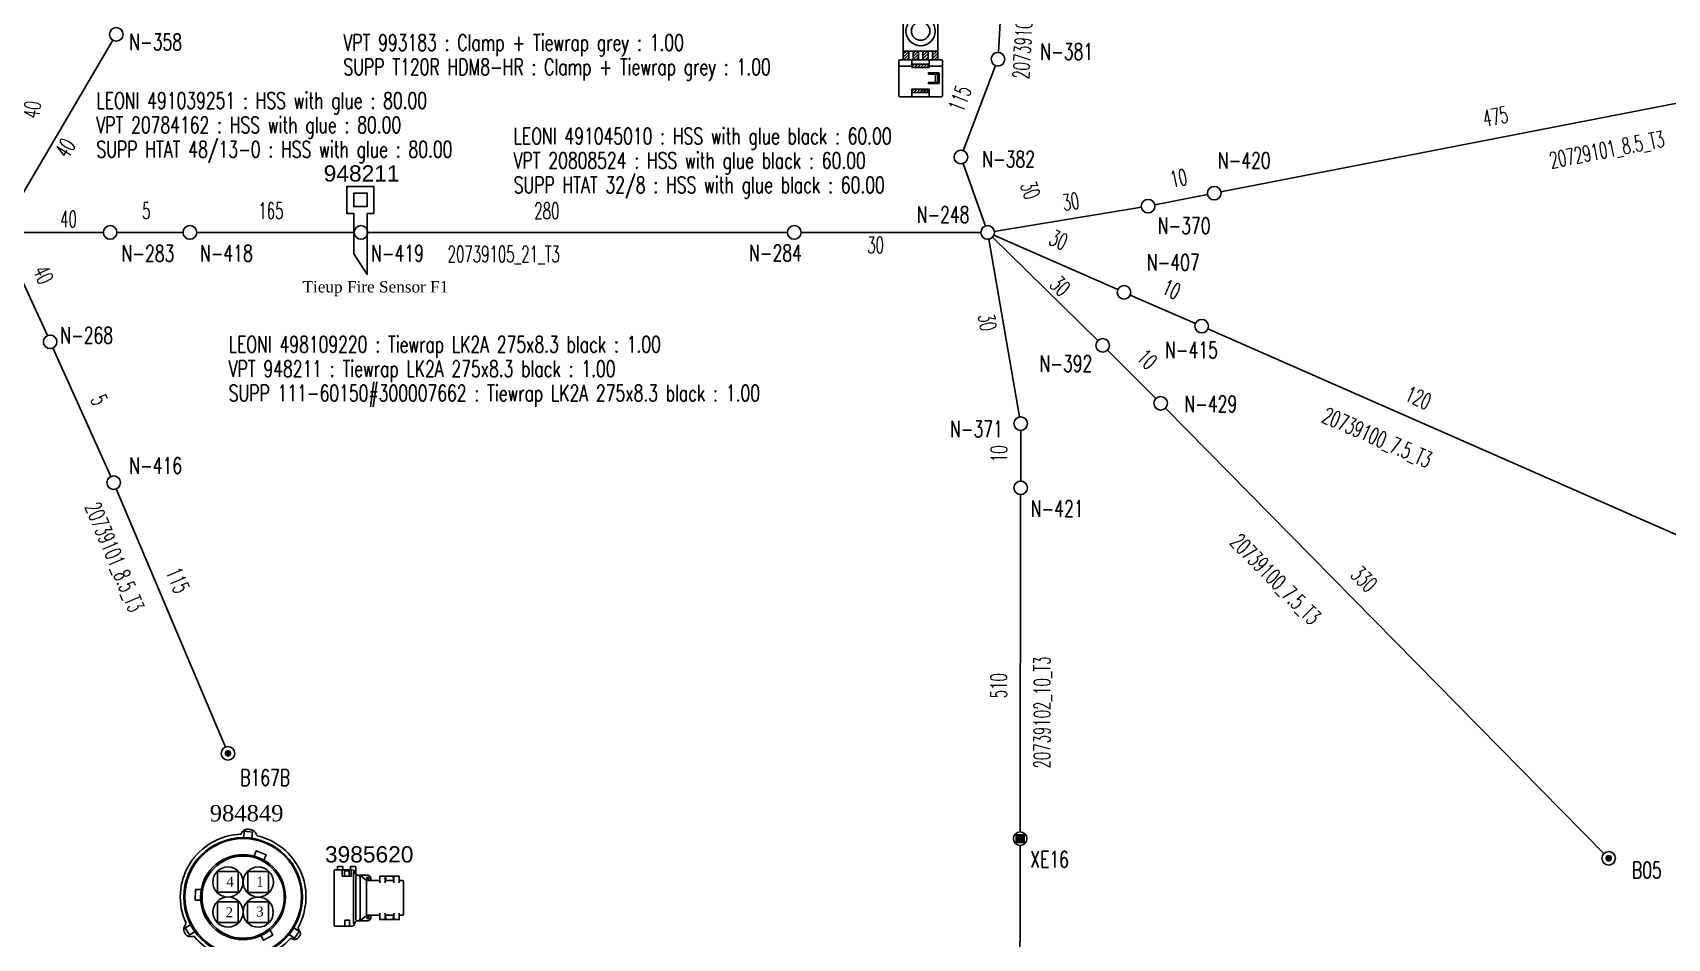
# Model space of a CAD drawing. Header units: millimetres. Extents: x -78 to 6757, y -2226 to 2184.
# Drawn here: x 2064 to 2667, y 779 to 1113 of the extents above; entities that cross this region are included whole.
import ezdxf

# ---------------------------------------------------------------- set-up
doc = ezdxf.new("R2010")
doc.units = ezdxf.units.MM
doc.layers.add('LAYER_0', color=7, linetype='Continuous')
doc.styles.add('HS-BUNDLE-DIMENSION', font='ROMANS.SHX', dxfattribs={"width": 0.6, "height": 6})
doc.styles.add('HS-NODE', font='ROMANS.SHX', dxfattribs={"width": 0.7, "height": 6})
doc.styles.add('HS-PART-NO', font='ROMANS.SHX', dxfattribs={"width": 0.7, "height": 6})
doc.styles.get("Standard").update_dxf_attribs({"font": 'TIMES.TTF'})
doc.linetypes.add('20739100', pattern='A,0.0001,-0.2,[132,ltypeshp.shx,S=0.2,R=0,X=-0.2,Y=0],-0.2', length=0.4001)
doc.linetypes.add('20739101', pattern='A,0.0001,-0.2,[132,ltypeshp.shx,S=0.2,R=0,X=-0.2,Y=0],-0.2', length=0.4001)
doc.linetypes.add('20739102', pattern='A,0.0001,-0.2,[132,ltypeshp.shx,S=0.2,R=0,X=-0.2,Y=0],-0.2', length=0.4001)
doc.linetypes.add('20739105', pattern='A,0.0001,-0.2,[132,ltypeshp.shx,S=0.2,R=0,X=-0.2,Y=0],-0.2', length=0.4001)
doc.linetypes.add('ZIPPED_TUBE', pattern='A,0.0001,-0.25,["~",Standard,S=1,R=0,X=-0.3,Y=-0.6],-0.25', length=0.5001)

# ---------------------------------------------------------------- blocks, each defined once
blk = doc.blocks.new('A$C07237456')
at = {"layer": 'LAYER_0', "color": 7}
for points in [[(26.68342912519255, 58.0819884350698), (26.95784872519253, 58.35564363506982), (27.18487552519257, 58.70497443506979), (27.43483432519257, 59.01684963506981), (27.56019592519253, 59.17278723506983), (27.69090832519255, 59.31955203506981), (27.83690872519257, 59.44262043506982), (27.98290912519256, 59.56492443506981), (28.14343312519254, 59.66429643506981), (28.32765352519259, 59.72544843506983), (28.59672232519254, 59.81488323506981), (28.88031472519255, 59.86456923506983), (29.17078672519257, 59.88062163506981), (29.46125872519254, 59.8966740350698), (29.75708152519253, 59.87909283506983), (30.05061112519256, 59.83093563506981), (30.34337632519258, 59.78354283506983), (30.63308392519257, 59.70710283506981), (30.91056112519259, 59.60543763506983), (31.18803832519249, 59.50453683506982), (31.45328512519255, 59.37841083506982), (31.69712872519257, 59.23241043506982), (31.86453232519254, 59.13150963506981), (31.99218712519256, 58.98474483506983), (32.09996752519258, 58.81581243506982), (32.20774792519255, 58.64764443506981), (32.29565392519255, 58.45730883506982), (32.38508872519255, 58.26773763506983), (32.47375912519253, 58.07893083506981), (32.56472272519254, 57.8916528350698), (32.67173872519253, 57.72883563506981), (32.78639872519257, 57.56678283506981), (32.91634672519255, 57.42995523506982), (33.09215872519256, 57.34204923506983)], [(28.08228112519258, 59.1521484350698), (27.88124392519255, 56.86047723506983), (30.91132552519257, 56.5952304350698), (31.11159832519256, 58.88766603506981), (28.08228112519258, 59.1521484350698)], [(35.32420672519252, 48.54609843506982), (36.11918272519254, 50.42652243506981), (32.49592672519255, 51.9644952350698), (31.69865752519256, 50.08407123506982)], [(18.21693472519256, 36.64133283506983), (25.86093472519256, 36.64133283506983), (25.86093472519256, 44.28533283506983), (18.21693472519256, 44.28533283506983), (18.21693472519256, 36.64133283506983)], [(29.37488152519261, 36.60922803506981), (37.02117472519255, 36.60922803506981), (37.02117472519255, 44.2532280350698), (29.37488152519261, 44.2532280350698), (29.37488152519261, 36.60922803506981)], [(12.17817472519253, 37.61517843506983), (10.14792832519252, 37.72143003506979), (9.942304725192557, 33.79470723506981), (11.98095952519257, 33.68769123506981)], [(18.23069392519254, 25.53077883506983), (25.87469392519255, 25.53077883506983), (25.87469392519255, 33.17477883506982), (18.23069392519254, 33.17477883506982), (18.23069392519254, 25.53077883506983)], [(29.32060912519258, 25.50631803506982), (36.96766672519253, 25.50631803506982), (36.96766672519253, 33.15031803506984), (29.32060912519258, 33.15031803506984), (29.32060912519258, 25.50631803506982)], [(6.616400325192544, 25.19291403506983), (6.478043925192551, 24.82294443506981), (6.256367925192549, 24.46520523506982), (6.075969525192548, 24.10135083506982), (5.985770325192547, 23.91942363506983), (5.905508325192542, 23.73596763506983), (5.852000325192549, 23.54868963506983), (5.798492325192555, 23.36141163506982), (5.770209525192556, 23.17107603506982), (5.783968725192537, 22.97386083506981), (5.81530912519257, 22.52821563506983), (5.94907912519254, 22.06346043506982), (6.168461925192545, 21.64762683506982), (6.27777112519253, 21.43894563506984), (6.40848352519258, 21.24325923506981), (6.558305925192528, 21.06897603506982), (6.708128325192561, 20.89469283506983), (6.87706072519255, 20.74028403506983), (7.062809925192582, 20.61645123506982), (7.24550152519258, 20.49414723506982), (7.445774325192517, 20.41847163506983), (7.656748725192571, 20.37337203506981), (7.867723125192541, 20.32827243506983), (8.090163525192551, 20.31298443506981), (8.317190325192527, 20.31145563506983), (8.772008325192516, 20.30916243506982), (9.243643125192577, 20.36190603506983), (9.682408725192559, 20.33897403506982)], [(8.330949525192537, 24.68917443506981), (6.338158725192542, 23.53875243506983), (7.858550325192553, 20.90539443506983), (9.851341125192576, 22.05581643506982), (8.330949525192537, 24.68917443506981)], [(34.16996272519258, 20.72346723506981), (35.15603872519254, 18.93630003506983), (38.60348272519256, 20.84577123506983), (37.60976272519257, 22.63217403506982)], [(44.69575072519255, 21.04298643506981), (46.57617472519256, 19.72286763506981), (48.31900672519252, 22.21404723506983), (46.43858272519257, 23.53416603506982), (44.69575072519255, 21.04298643506981)], [(45.07030672519254, 19.63037523506983), (45.40664272519261, 19.57763163506983), (45.75062272519249, 19.43927523506982), (46.08695872519256, 19.34448963506982), (46.26277072519257, 19.29633243506982), (46.43093872519255, 19.25964123506982), (46.59146272519256, 19.24893963506983), (46.75963072519254, 19.23823803506982), (46.92779872519252, 19.25505483506983), (47.08832272519253, 19.31391363506981), (47.29471072519253, 19.39035363506981), (47.49345472519251, 19.50042723506981), (47.67691072519254, 19.63572603506983), (47.86036672519258, 19.77178923506982), (48.03617872519253, 19.93307763506981), (48.18905872519257, 20.11118283506982), (48.34193872519255, 20.2900524350698), (48.47188672519256, 20.48573883506982), (48.57890272519249, 20.69136243506981), (48.68591872519259, 20.89698603506982), (48.76235872519253, 21.11178243506983), (48.80822272519252, 21.32734323506983), (48.86173072519254, 21.54672603506983), (48.80057872519255, 21.77298843506983), (48.70120672519253, 22.00077963506983), (48.59419072519255, 22.22857083506982), (48.44131072519257, 22.45789083506983), (48.30371872519252, 22.68109563506982), (48.16612672519254, 22.90506483506982), (48.03617872519253, 23.12444763506981), (47.97502672519254, 23.33160003506982), (47.92151872519251, 23.54028123506982), (47.92916272519254, 23.73673203506981), (48.05911072519255, 23.91636603506982)]]:
    blk.add_lwpolyline(points, dxfattribs=at)
for centre, radius in [((27.67026952519255, 34.90614483506982), 21.8832432), ((27.71154712519255, 34.94665803506982), 21.4903416), ((27.61599712519258, 34.85110803506981), 15.662556), ((27.68173552519259, 34.85798763506981), 15.1496436), ((22.05192952519256, 40.41135363506981), 5.5698006), ((33.23739472519254, 40.41364683506982), 5.5698006), ((22.11613912519253, 29.3520144350698), 5.5698006), ((33.21446272519255, 29.32526043506981), 5.5698006)]:
    blk.add_circle(centre, radius, dxfattribs=at)
for centre, radius, start, end in [((27.64810192519256, 34.9328988350698), 23.157498, 91.57099999999987, 204.8299999999998), ((27.71154712519255, 34.92601923506981), 23.13915239999999, 331.5200000000001, 77.38400000000108), ((27.69396592519256, 34.86180963506981), 23.13150839999999, 218.8200000000004, 318.7799999999992)]:
    blk.add_arc(centre, radius, start, end, dxfattribs=at)
at = {"layer": 'LAYER_0', "color": 7, "linetype": 'Continuous', "width": 590.6579668816714, "attachment_point": 1}
for s, insert, char_height in [('{\\fTimes New Roman|b0|i0|c0|p18;984849}', (15.36357466438436, 68.82063232428823), 6), ('{\\fTimes New Roman|b0|i0|c0|p18;4}', (21.4658489882389, 42.38419690808859), 3.64), ('{\\fTimes New Roman|b0|i0|c0|p18;1}', (32.48928523277014, 42.38419690808859), 3.64), ('{\\fTimes New Roman|b0|i0|c0|p18;2}', (21.20338588322711, 31.10478829475105), 3.64), ('{\\fTimes New Roman|b0|i0|c0|p18;3}', (32.48928523277014, 31.36710001696752), 3.64), ('{\\fTimes New Roman|b0|i0|c0|p18;SOC.DIN.4x2.5}', (1.700591286759206, 8.669866157787439), 6)]:
    blk.add_mtext(s, dxfattribs=dict(at, insert=insert, char_height=char_height))
blk = doc.blocks.new('418615200')
at = {"layer": 'LAYER_0', "color": 7, "linetype": 'Continuous'}
blk.add_blockref('A$C07237456', (226.5889459355678, 59.80918286653655), dxfattribs=at)
blk = doc.blocks.new('498128490')
at = {"layer": 'LAYER_0', "color": 7}
for points in [[(14.28297583449796, 16.68025292973944), (14.28297583449796, 30.28025292973951), (1.482975834497894, 30.28025292973951), (1.482975834497894, 16.68025292973944)], [(-0.1170241655021144, 13.08025292973943), (-0.1170241655021144, 12.68025292973942)], [(-0.1170241655021144, 12.68025292973942), (-0.1170241655021144, 11.88025292973941)], [(0.6829758344978827, 13.48025292973942), (0.2829758344978771, 13.48025292973942)], [(1.482975834497894, 13.48025292973942), (0.6829758344978827, 13.48025292973942)], [(14.28297583449796, 16.68025292973944), (1.482975834497894, 16.68025292973944)], [(1.482975834497894, 16.68025292973944), (1.482975834497894, 13.48025292973942)], [(1.482975834497894, 16.68025292973944), (3.482975834497894, 16.68025292973944)], [(1.482975834497894, 13.48025292973942), (5.082975834497903, 13.48025292973942)], [(3.482975834497894, 13.48025292973942), (1.482975834497894, 13.48025292973942)], [(1.618975834497876, 15.76825292973943), (2.394975834497886, 16.54425292973944)], [(3.338975834497889, 16.35225292973945), (1.618975834497876, 14.63225292973943)], [(1.73897583449788, 13.62425292973942), (3.338975834497889, 15.21625292973944)], [(3.338975834497889, 14.08825292973944), (2.87497583449789, 13.62425292973942)], [(3.482975834497894, 16.68025292973944), (3.482975834497894, 13.48025292973942)], [(3.482975834497894, 16.68025292973944), (5.082975834497903, 16.68025292973944)], [(5.082975834497903, 16.68025292973944), (3.482975834497894, 16.68025292973944)], [(8.682975834497926, 13.48025292973942), (3.482975834497894, 13.48025292973942)], [(3.482975834497894, 13.48025292973942), (5.082975834497903, 13.48025292973942)], [(4.682975834497912, 13.48025292973942), (4.682975834497912, 11.88025292973941)], [(5.082975834497903, 16.68025292973944), (7.082975834497917, 16.68025292973944)], [(5.082975834497903, 13.48025292973942), (5.082975834497903, 16.68025292973944)], [(5.082975834497903, 13.48025292973942), (7.082975834497917, 13.48025292973942)], [(6.922975834497906, 16.54425292973944), (5.218975834497899, 14.84025292973943)], [(5.218975834497899, 15.96825292973943), (5.786975834497911, 16.54425292973944)], [(5.218975834497899, 13.71225292973942), (6.938975834497912, 15.42425292973943)], [(6.938975834497912, 14.29625292973942), (6.266975834497901, 13.62425292973942)], [(7.082975834497917, 16.68025292973944), (7.082975834497917, 13.48025292973942)], [(8.682975834497926, 16.68025292973944), (7.082975834497917, 16.68025292973944)], [(7.082975834497917, 16.68025292973944), (8.682975834497926, 16.68025292973944)], [(7.082975834497917, 13.48025292973942), (14.28297583449796, 13.48025292973942)], [(7.082975834497917, 13.48025292973942), (8.682975834497926, 13.48025292973942)], [(8.682975834497926, 13.48025292973942), (8.682975834497926, 16.68025292973944)], [(8.682975834497926, 16.68025292973944), (10.68297583449794, 16.68025292973944)], [(10.68297583449794, 13.48025292973942), (8.682975834497926, 13.48025292973942)], [(9.18697583449793, 16.54425292973944), (8.818975834497921, 16.17625292973944)], [(8.818975834497921, 15.04825292973943), (10.31497583449793, 16.54425292973944)], [(10.53897583449793, 15.63225292973943), (8.818975834497921, 13.92025292973943)], [(9.658975834497939, 13.62425292973942), (10.53897583449793, 14.50425292973943)], [(10.68297583449794, 16.68025292973944), (10.68297583449794, 13.48025292973942)], [(10.68297583449794, 16.68025292973944), (12.28297583449795, 16.68025292973944)], [(12.28297583449795, 16.68025292973944), (10.68297583449794, 16.68025292973944)], [(10.68297583449794, 13.48025292973942), (12.28297583449795, 13.48025292973942)], [(12.28297583449795, 13.48025292973942), (10.68297583449794, 13.48025292973942)], [(11.08297583449795, 11.88025292973941), (11.08297583449795, 13.48025292973942)], [(12.28297583449795, 13.48025292973942), (12.28297583449795, 16.68025292973944)], [(12.28297583449795, 16.68025292973944), (14.28297583449796, 16.68025292973944)], [(14.28297583449796, 13.48025292973942), (12.28297583449795, 13.48025292973942)], [(12.57897583449795, 16.54425292973944), (12.41897583449794, 16.38425292973943)], [(12.41897583449794, 15.25625292973943), (13.70697583449796, 16.54425292973944)], [(14.13897583449796, 15.84025292973943), (12.41897583449794, 14.12025292973942)], [(13.05097583449793, 13.62425292973942), (14.13897583449796, 14.71225292973942)], [(14.13897583449796, 13.57625292973942), (14.18697583449796, 13.62425292973942)], [(14.28297583449796, 13.48025292973942), (14.28297583449796, 16.68025292973944)], [(15.08297583449796, 13.48025292973942), (14.28297583449796, 13.48025292973942)], [(15.48297583449797, 13.48025292973942), (15.08297583449796, 13.48025292973942)], [(15.88297583449797, 12.68025292973942), (15.88297583449797, 13.08025292973943)], [(15.88297583449797, 11.88025292973941), (15.88297583449797, 12.68025292973942)], [(-0.1170241655021144, 11.88025292973941), (-0.1170241655021144, 11.48025292973942)], [(-0.1170241655021144, 11.48025292973942), (-0.1170241655021144, 0.6826529297393449)], [(0.2829758344978771, 11.08025292973941), (0.6829758344978827, 11.08025292973941)], [(0.6829758344978827, 11.08025292973941), (4.682975834497912, 11.08025292973941)], [(7.082975834497917, 11.88025292973941), (4.682975834497912, 11.88025292973941)], [(4.682975834497912, 11.88025292973941), (4.682975834497912, 10.68025292973941)], [(4.682975834497912, 10.68025292973941), (11.08297583449795, 10.68025292973941)], [(4.818975834497893, 11.0482529297394), (5.514975834497905, 11.74425292973941)], [(6.642975834497905, 11.74425292973941), (5.730975834497913, 10.8242529297394)], [(6.858975834497913, 10.8242529297394), (7.778975834497929, 11.74425292973941)], [(7.082975834497917, 11.88025292973941), (11.08297583449795, 11.88025292973941)], [(8.90697583449793, 11.74425292973941), (7.994975834497909, 10.8242529297394)], [(9.122975834497923, 10.8242529297394), (10.03497583449793, 11.74425292973941)], [(10.93897583449794, 11.5122529297394), (10.25097583449792, 10.8242529297394)], [(14.44297583449795, 8.693052929739405), (10.92297583449792, 8.693052929739405)], [(13.64297583449795, 8.213052929739387), (10.92297583449792, 8.213052929739387)], [(11.08297583449795, 10.68025292973941), (11.08297583449795, 11.88025292973941)], [(15.08297583449796, 11.08025292973941), (11.08297583449795, 11.08025292973941)], [(11.37097583449793, 8.550652929739396), (11.17897583449795, 8.354652929739384)], [(12.30697583449795, 8.3538529297394), (12.50697583449795, 8.551452929739394)], [(13.96297583449796, 8.213052929739387), (13.40297583449795, 8.213052929739387)], [(13.40297583449795, 7.973052929739393), (13.40297583449795, 5.413052929739377)], [(13.63497583449795, 8.550652929739396), (13.43497583449795, 8.354652929739384)], [(14.20297583449796, 5.413052929739377), (14.20297583449796, 7.973052929739393)], [(14.33897583449796, 8.122652929739399), (14.53897583449795, 8.320252929739393)], [(14.53897583449795, 7.190652929739383), (14.33897583449796, 6.994652929739385)], [(14.33897583449796, 5.863452929739378), (14.53897583449795, 6.060252929739375)], [(14.68297583449795, 4.933052929739387), (14.68297583449795, 8.453052929739396)], [(15.08297583449796, 11.08025292973941), (15.48297583449797, 11.08025292973941)], [(15.88297583449797, 11.48025292973942), (15.88297583449797, 11.88025292973941)], [(15.88297583449797, 0.6826529297393449), (15.88297583449797, 11.48025292973942)], [(-0.1170241655021144, 0.6826529297393449), (-0.1170241655021144, 0.2826529297393392)], [(4.682975834497912, 2.682652929739359), (11.08297583449795, 2.682652929739359)], [(4.682975834497912, 1.482652929739342), (4.682975834497912, 2.682652929739359)], [(4.682975834497912, 1.482652929739342), (11.08297583449795, 1.482652929739342)], [(4.682975834497912, -0.1173470702606665), (4.682975834497912, 1.482652929739342)], [(4.682975834497912, -0.1173470702606665), (4.682975834497912, 1.482652929739342)], [(4.818975834497893, 1.998652929739362), (5.362975834497904, 2.541052929739377)], [(6.490975834497904, 2.541052929739377), (5.578975834497912, 1.623452929739369)], [(6.706975834497912, 1.624252929739353), (7.626975834497928, 2.541052929739377)], [(8.754975834497928, 2.541052929739377), (7.842975834497908, 1.623452929739369)], [(8.970975834497922, 1.624252929739353), (9.890975834497924, 2.541052929739377)], [(10.93897583449794, 2.459452929739354), (10.09897583449792, 1.623452929739369)], [(10.92297583449792, 5.173052929739382), (13.96297583449796, 5.173052929739382)], [(14.44297583449795, 4.693052929739378), (10.92297583449792, 4.693052929739378)], [(11.05097583449792, 4.837052929739383), (11.25097583449792, 5.031452929739371)], [(11.08297583449795, 1.482652929739342), (11.08297583449795, 2.682652929739359)], [(11.08297583449795, -0.1173470702606665), (11.08297583449795, 1.482652929739342)], [(12.37897583449795, 5.031452929739371), (12.17897583449795, 4.834652929739375)], [(13.31497583449794, 4.833852929739391), (13.50697583449795, 5.031452929739371)], [(13.64297583449795, 5.173052929739382), (13.40297583449795, 5.173052929739382)], [(14.53897583449795, 4.929052929739382), (14.44297583449795, 4.834652929739375)], [(15.88297583449797, 0.2826529297393392), (15.88297583449797, 0.6826529297393449)], [(0.2829758344978771, -0.1173470702606665), (0.6829758344978827, -0.1173470702606665)], [(0.6829758344978827, -0.1173470702606665), (4.682975834497912, -0.1173470702606665)], [(4.682975834497912, -0.1173470702606665), (11.08297583449795, -0.1173470702606665)], [(15.08297583449796, -0.1173470702606665), (11.08297583449795, -0.1173470702606665)], [(15.48297583449797, -0.1173470702606665), (15.08297583449796, -0.1173470702606665)]]:
    blk.add_lwpolyline(points, dxfattribs=at)
for radius in [5.400160000000029, 3.399920000000018]:
    blk.add_circle((7.882975834497929, 24.08025292973948), radius, dxfattribs=at)
for centre, radius, start, end in [((0.2829758344978771, 13.08025292973943), 0.3999600000000021, 90, 180), ((15.48297583449797, 13.08025292973943), 0.3999600000000021, 0, 90), ((0.2829758344978771, 11.48025292973942), 0.3999600000000021, 180, 270), ((10.92297583449792, 8.453052929739396), 0.2398880000000013, 90, 180), ((10.92297583449792, 8.453052929739396), 0.2398880000000013, 180, 270), ((13.64297583449795, 7.973052929739393), 0.2398880000000013, 90, 180), ((13.96297583449796, 7.973052929739393), 0.2398880000000013, 0, 90), ((14.44297583449795, 8.453052929739396), 0.2398880000000013, 0, 90), ((15.48297583449797, 11.48025292973942), 0.3999600000000021, 270, 0), ((0.2829758344978771, 0.2826529297393392), 0.3999600000000021, 180, 270), ((10.92297583449792, 4.933052929739387), 0.2398880000000013, 90, 180), ((10.92297583449792, 4.933052929739387), 0.2398880000000013, 180, 270), ((13.64297583449795, 5.413052929739377), 0.2398880000000013, 180, 270), ((13.96297583449796, 5.413052929739377), 0.2398880000000013, 270, 0), ((14.44297583449795, 4.933052929739387), 0.2398880000000013, 270, 0), ((15.48297583449797, 0.2826529297393392), 0.3999600000000021, 270, 0)]:
    blk.add_arc(centre, radius, start, end, dxfattribs=at)
at = {"layer": 'LAYER_0', "color": 7, "linetype": 'Continuous', "insert": (-5.875444388356973, 38.73537377471465), "char_height": 6, "width": 590.6579668816714, "attachment_point": 1}
blk.add_mtext('{\\fArial|b0|i0|c0|p32;993183}', dxfattribs=at)
blk = doc.blocks.new('498109220')
at = {"layer": 'LAYER_0', "color": 7}
for points in [[(-7.5, 32.5), (-7.5, 22.53800000000001), (-4.987999999999985, 22.53800000000001), (-4.987999999999985, 7.637), (0, 0), (0, 22.53800000000001), (2.385000000000005, 22.53800000000001), (2.385000000000005, 32.47200000000001), (-7.546000000000006, 32.47200000000001)], [(-4.998999999999995, 30), (-4.998999999999995, 25.02100000000002), (-0.0210000000000008, 25.02100000000002), (-0.0210000000000008, 30), (-4.998999999999995, 30)]]:
    blk.add_lwpolyline(points, dxfattribs=at)
at = {"layer": 'LAYER_0', "color": 7, "linetype": 'Continuous', "insert": (-16.08493258360572, 40.2713361683962), "char_height": 6, "width": 590.6579668816714, "attachment_point": 1}
blk.add_mtext('{\\fArial|b0|i0|c0|p32;948211}', dxfattribs=at)
blk = doc.blocks.new('A$C0C836326')
at = {"layer": 'LAYER_0', "color": 7}
for points in [[(-8.643851856504625e-09, 25.49999996802363), (-8.643851856504625e-09, 0.49999996802363)], [(8.000999991356153, 25.99999996802363), (0.4999999913561481, 25.99999996802363)], [(1.513999991356144, 25.99999996802363), (4.012999991356168, 25.99999996802363), (4.012999991356168, 27.49999996802363), (1.513999991356144, 27.49999996802363), (1.513999991356144, 25.99999996802363)], [(3.732999991356166, 25.99999996802363), (3.732999991356166, 23.03999996802362), (7.80599999135616, 23.03999996802362), (7.80599999135616, 25.99999996802363)], [(4.812999991356165, 23.03999996802362), (4.812999991356165, 25.43999996802363), (6.971999991356157, 25.43999996802363), (6.971999991356157, 23.03999996802362), (4.812999991356165, 23.03999996802362)], [(10.00099999135615, 25.97999996802362), (10.00099999135615, 27.47999996802362), (7.500999991356153, 27.47999996802362), (7.500999991356153, 25.97999996802362)], [(8.325999991356156, 25.99999996802363), (8.000999991356153, 25.99999996802363)], [(9.000999991356153, 24.99999996802363), (9.000999991356153, 0.99999996802363)], [(9.748999991356143, 24.12999996802363), (9.250999991356153, 25.36999996802363)], [(10.00099999135615, 23.75999996802362), (10.00099999135615, 25.97999996802362)], [(10.00099999135615, 2.689999968023628), (10.00099999135615, 23.30999996802363)], [(11.00099999135615, 23.49999996802363), (10.67799999135616, 23.49999996802363)], [(11.63699999135616, 23.49999996802363), (11.00099999135615, 23.49999996802363)], [(11.63699999135616, 23.49999996802363), (15.47599999135616, 23.49999996802363)], [(14.72599999135616, 21.22999996802362), (12.27999999135615, 23.26999996802364)], [(29.99599999135616, 20.99999996802363), (29.99599999135616, 22.99999996802363), (20.99599999135616, 22.99999996802363), (20.99599999135616, 20.99999996802363)], [(23.49599999135616, 20.99999996802363), (27.50599999135616, 20.99999996802363), (27.50599999135616, 22.99999996802363), (23.49599999135616, 22.99999996802363), (23.49599999135616, 20.99999996802363)], [(23.49599999135616, 20.99999996802363), (23.94599999135616, 22.99999996802363)], [(27.49599999135616, 20.99999996802363), (27.05599999135616, 22.99999996802363)], [(11.99999999135615, 22.49999996802363), (11.99999999135615, 3.49999996802363)], [(14.99599999135616, 5.469999968023629), (14.99599999135616, 20.52999996802363)], [(20.99599999135616, 20.99999996802363), (15.36599999135616, 20.99999996802363)], [(16.97599999135616, 21.99999996802363), (16.97599999135616, 20.99999996802363)], [(20.99599999135616, 20.99999996802363), (20.99599999135616, 19.99999996802363)], [(23.49599999135616, 20.99999996802363), (27.50599999135616, 20.99999996802363)], [(23.49599999135616, 19.99999996802363), (23.49599999135616, 20.99999996802363)], [(27.50599999135616, 20.99999996802363), (23.49599999135616, 20.99999996802363)], [(27.50599999135616, 20.99999996802363), (27.50599999135616, 19.99999996802363)], [(31.49599999135616, 20.99999996802363), (29.99599999135616, 20.99999996802363)], [(29.99599999135616, 19.99999996802363), (29.99599999135616, 20.99999996802363)], [(31.99599999135616, 5.49999996802363), (31.99599999135616, 20.49999996802363)], [(7.118999991356148, -3.197636999630049e-08), (7.118999991356148, 2.719999968023629), (4.959999991356156, 2.719999968023629), (4.959999991356156, -3.197636999630049e-08), (7.118999991356148, -3.197636999630049e-08)], [(9.748999991356143, 1.869999968023635), (9.251999991356158, 0.6299999680236255)], [(10.67799999135616, 2.49999996802363), (11.00099999135615, 2.49999996802363)], [(11.00099999135615, 2.49999996802363), (11.63699999135616, 2.49999996802363)], [(11.63699999135616, 2.49999996802363), (15.47599999135616, 2.49999996802363)], [(14.72599999135616, 4.769999968023626), (12.27899999135614, 2.729999968023634)], [(15.36599999135616, 4.99999996802363), (20.99599999135616, 4.99999996802363)], [(16.97599999135616, 3.99999996802363), (16.97599999135616, 4.99999996802363)], [(20.99599999135616, 4.99999996802363), (20.99599999135616, 5.99999996802363)], [(29.99599999135616, 4.99999996802363), (29.99599999135616, 2.99999996802363), (20.99599999135616, 2.99999996802363), (20.99599999135616, 4.99999996802363)], [(23.49599999135616, 5.99999996802363), (23.49599999135616, 4.99999996802363)], [(23.49599999135616, 4.99999996802363), (27.50599999135616, 4.99999996802363), (27.50599999135616, 2.99999996802363), (23.49599999135616, 2.99999996802363), (23.49599999135616, 4.99999996802363)], [(23.49599999135616, 4.99999996802363), (23.94599999135616, 2.99999996802363)], [(23.49599999135616, 4.99999996802363), (27.50599999135616, 4.99999996802363)], [(27.50599999135616, 4.99999996802363), (23.49599999135616, 4.99999996802363)], [(23.49599999135616, 4.99999996802363), (27.50599999135616, 4.99999996802363)], [(27.49599999135616, 4.99999996802363), (27.05599999135616, 2.99999996802363)], [(27.50599999135616, 4.99999996802363), (27.50599999135616, 5.99999996802363)], [(29.99599999135616, 5.99999996802363), (29.99599999135616, 4.99999996802363)], [(29.99599999135616, 4.99999996802363), (31.49599999135616, 4.99999996802363)], [(0.4659999913561563, -3.197636999630049e-08), (8.000999991356153, -3.197636999630049e-08)], [(8.000999991356153, -3.197636999630049e-08), (8.324999991356151, -3.197636999630049e-08)]]:
    blk.add_lwpolyline(points, dxfattribs=at)
for centre in [(15.65599999135615, 22.08999996802363), (15.65599999135615, 3.909999968023627)]:
    blk.add_circle(centre, 0.49995, dxfattribs=at)
for centre, radius, start, end in [((0.4999999913561481, 25.49999996802363), 0.49995, 90, 180), ((8.325999991356156, 24.99999996802363), 0.9999, 21.97900000000024, 90), ((10.67799999135616, 24.49999996802363), 0.9999, 201.7700000000003, 270), ((11.00099999135615, 22.49999996802363), 0.9999, 0, 90), ((11.63699999135616, 22.49999996802363), 0.9999, 50.06199999999999, 90), ((15.47599999135616, 21.99999996802363), 1.4999, 0, 90), ((13.99599999135616, 20.52999996802363), 0.9999, 0, 50.22299999999998), ((15.36599999135616, 21.99999996802363), 0.9999, 230.2599999999999, 270), ((31.49599999135616, 20.49999996802363), 0.49995, 0, 90), ((0.4999999913561481, 0.49999996802363), 0.49995, 180, 270), ((8.324999991356151, 0.99999996802363), 0.9999, 270, 338.1099999999999), ((10.67799999135616, 1.49999996802363), 0.9999, 90, 158.26), ((11.00099999135615, 3.49999996802363), 0.9999, 270, 0), ((11.63699999135616, 3.49999996802363), 0.9999, 270, 309.8999999999999), ((13.99599999135616, 5.469999968023629), 0.9999, 309.79, 0), ((15.36599999135616, 3.99999996802363), 0.9999, 90, 129.7500000000002), ((15.47599999135616, 3.99999996802363), 1.4999, 270, 0), ((31.49599999135616, 5.49999996802363), 0.49995, 270, 0)]:
    blk.add_arc(centre, radius, start, end, dxfattribs=at)
blk = doc.blocks.new('418889510')
at = {"layer": 'LAYER_0', "color": 7, "linetype": 'Continuous', "xscale": 0.7999999999999972, "yscale": 0.8000000000000007, "zscale": 0.8}
blk.add_blockref('A$C0C836326', (88.1337291226431, 121.3921752193942), dxfattribs=at)
at = {"layer": 'LAYER_0', "color": 7, "linetype": 'Continuous', "insert": (84.7563859977024, 150.8733284562424), "char_height": 6, "width": 590.6579668816714, "attachment_point": 1}
blk.add_mtext('{\\fArial|b0|i0|c1|p0;\\C256;3985620}', dxfattribs=at)

msp = doc.modelspace()

# ---------------------------------------------------------------- linework, layer by layer
at = {"color": 7, "linetype": '20739102', "ltscale": 8}
for points in [[(2419.963055921718, 1106.01865994108), (2421.542878078282, 1133.19327005892)], [(2407.045107600546, 1069.761163158394), (2418.933342716491, 1101.184615996169)], [(2428.195550082559, 947.9007423370472), (2428.197044927245, 966.5795060080059)], [(2428.007652554598, 818.4600702670953), (2428.191653455206, 942.9007450779577)], [(2427.943060154777, 742.4198901428917), (2428.001885845223, 813.4600738571082)]]:
    msp.add_lwpolyline(points, dxfattribs=at)
at = {"color": 7, "ltscale": 8}
for points in [[(2053.207881850337, 1041.773910067547), (2093.521167317994, 1110.534051599205)], [(2406.994811627757, 1065.066232440367), (2415.17008168928, 1041.973914714196)], [(2418.471616122847, 1040.02080654363), (2472.697106877153, 1048.89052845637)], [(2052.984320726296, 1037.344228076897), (2069.383306401499, 1001.532677760508)], [(2054.443452, 1039.617242), (2090.033452, 1039.617242)], [(2347.217513, 1039.617242), (2413.504404, 1039.617242)], [(2416.430228152659, 1037.153774161563), (2427.771420847341, 971.5429738384369)], [(2417.787780076688, 1037.865223230381), (2456.642520923312, 999.6936697696186)], [(2418.293142132274, 1038.611420066519), (2464.018535545145, 1018.516677481868)]]:
    msp.add_lwpolyline(points, dxfattribs=at)
at = {"color": 7, "linetype": '20739101', "ltscale": 8}
for points in [[(2502.002810533124, 1054.573109621647), (2748.658861472536, 1102.518189055795)], [(2477.617208723652, 1049.777137515133), (2497.095852850856, 1053.613042618055)], [(2071.451001179698, 996.9802717563595), (2092.799848618518, 949.5891934901487)], [(2094.79838393877, 945.0063732904492), (2134.995905385531, 849.7185086825938)]]:
    msp.add_lwpolyline(points, dxfattribs=at)
at = {"color": 7, "linetype": '20739105', "ltscale": 8}
for points in [[(2095.033452, 1039.617242), (2119.434558507186, 1039.617242)], [(2124.434558507186, 1039.617242), (2182.500941033333, 1039.617242)], [(2187.500941033333, 1039.617242), (2342.217513, 1039.617242)]]:
    msp.add_lwpolyline(points, dxfattribs=at)
at = {"color": 7, "linetype": '20739100', "ltscale": 8}
for points in [[(2468.59902854015, 1016.511926297064), (2492.64094628888, 1006.032544192254)], [(2497.220960936027, 1004.026705233447), (2673.614304215584, 926.4078217074838)], [(2460.193981986864, 996.1742021381583), (2478.029755226972, 978.3448458869046)], [(2481.551223536499, 974.79536253499), (2643.209571677337, 810.495435490073)]]:
    msp.add_lwpolyline(points, dxfattribs=at)
at = {"color": 7, "linetype": 'Continuous'}
for points in [[(2135.34261465388, 847.4150805639401, 1.25, 1.25, 1), (2136.59261465388, 847.4150805639401, 1.25, 1.25, 1)], [(2427.120072522724, 815.0761895195507, 1.767766960898598, 1.767766960898598, 0), (2428.887839483622, 815.0761895195507, 1.767766960898598, 1.767766960898598, 0), (2428.887839483622, 816.8439564804493, 1.767766960898598, 1.767766960898598, 0), (2427.120072522724, 816.8439564804493, 1.767766960898598, 1.767766960898598, 0)], [(2427.120072522724, 816.8439564804493, 1.767766960898598, 1.767766960898598, 0), (2428.887839483622, 816.8439564804493, 1.767766960898598, 1.767766960898598, 0), (2428.887839483622, 815.0761895195507, 1.767766960898598, 1.767766960898598, 0), (2427.120072522724, 815.0761895195507, 1.767766960898598, 1.767766960898598, 0)], [(2644.337955, 808.713401, 1.25, 1.25, 1), (2645.587955, 808.713401, 1.25, 1.25, 1)]]:
    msp.add_lwpolyline(points, format="xyseb", close=True, dxfattribs=at)
for centre in [(2094.785597168331, 1112.690719666753), (2419.817961, 1103.522874), (2406.160489317037, 1067.422905154563), (2499.548742574509, 1054.096087133188), (2475.164319, 1049.294093), (2092.533452, 1039.617242), (2121.934558507186, 1039.617242), (2185.000941033333, 1039.617242), (2344.717513, 1039.617242), (2416.004404, 1039.617242), (2466.307273677419, 1017.510855548387), (2494.932701151611, 1005.03361494093), (2070.424175127795, 999.2596638374052), (2458.425897, 997.941651), (2479.797840213836, 976.577397025063), (2428.197245, 969.079506), (2093.826674670421, 947.3098014091029), (2428.195350009804, 945.400742345053), (2135.96761465388, 847.4150805639401), (2428.003956, 815.960073), (2644.962955, 808.713401)]:
    msp.add_circle(centre, 2.5, dxfattribs=at)

# ---------------------------------------------------------------- block references
at = {"linetype": 'ZIPPED_TUBE'}
for name, p in [('498128490', (2383.432934514232, 1089.82127648493)), ('498109220', (2187.342421457495, 1024.116344948874)), ('418615200', (1887.295069417691, 699.7083448579349)), ('418889510', (2086.96143461379, 662.2809764214687))]:
    msp.add_blockref(name, p, dxfattribs=at)

# ---------------------------------------------------------------- texts
at = {"color": 1, "linetype": 'Continuous', "ltscale": 8, "style": 'HS-BUNDLE-DIMENSION', "width": 0.6}
for s, rotation, p in [('20739102_10_T3', 86.67279966344903, (2431.239100258591, 1096.119262187877)), ('115', 69.27718458504052, (2406.94696198256, 1083.632129259756)), ('40', 82.45625159472462, (2066.330346395527, 1081.482568824697)), ('475', 11.00000000041545, (2599.220372340247, 1078.563872814846)), ('40', 59.61739111454035, (2076.984688707394, 1066.577521837098)), ('20729101_8.5_T3', 11.00000000041545, (2623.813276378063, 1063.15140020186)), ('10', 11.14063155325281, (2483.951999399538, 1056.12067010058)), ('30', 289.4952630155191, (2427.927012157194, 1057.11906754914)), ('30', 9.289665452387311, (2444.106943, 1047.537966)), ('30', 336.2761577029037, (2438.137195737931, 1035.352163683904)), ('40', 294.6042030808304, (2063.881769097324, 1025.555948187554)), ('30', 315.5081735758523, (2438.460982, 1019.865042)), ('10', 336.4485938574971, (2479.755303169743, 1017.103469030866)), ('30', 279.8069867941197, (2412.424863, 1009.010688)), ('10', 315.0103088473192, (2470.509572009218, 992.9321193837536)), ('120', 336.2489237563886, (2569.334465705934, 977.75705333339)), ('5', 294.2507269527523, (2085.139999234971, 977.9945479321849)), ('20739100_7.5_T3', 336.2489237563886, (2538.807528619289, 969.8289956563842)), ('10', 89.99541467021679, (2423.196108021894, 954.8726479525415)), ('20739101_8.5_T3', 292.8726205933363, (2083.079599751674, 938.4226065080841)), ('20739100_7.5_T3', 314.5356828749243, (2504.989911414748, 924.8721232318622)), ('330', 314.5356828749243, (2549.427955108447, 912.9385652603625)), ('115', 292.8726205933363, (2112.929147705748, 914.3904062048045)), ('20739102_10_T3', 89.91528117824531, (2439.04222277718, 841.8319420287789)), ('510', 89.91528117824531, (2423.080519069731, 867.7437338472174))]:
    msp.add_text(s, height=6, rotation=rotation, dxfattribs=at).set_placement(p)
at = {"color": 5, "linetype": 'Continuous', "style": 'HS-NODE', "width": 0.7}
for s, p in [('N-358', (2099.612139168331, 1106.835855666753)), ('N-381', (2435.444643, 1103.35156)), ('N-382', (2414.033538317037, 1063.652241154562)), ('N-420', (2500.893638575795, 1063.167878392305)), ('N-248', (2389.87270392814, 1043.196492385257)), ('N-370', (2478.735688, 1039.072969)), ('N-283', (2096.745579753926, 1028.858458214339)), ('N-418', (2125.684558507186, 1028.947242)), ('N-419', (2188.750941033333, 1028.947242)), ('N-284', (2328.095492, 1029.035126)), ('N-407', (2474.749731567957, 1025.571056646084)), ('N-268', (2074.174175127795, 998.6472928542644)), ('N-415', (2481.450497442671, 993.2298923437593)), ('N-392', (2435.157039, 988.222666)), ('N-429', (2488.577808793052, 973.334868898688)), ('N-371', (2402.187668, 964.055423)), ('N-416', (2099.597825779347, 950.6053404836694)), ('N-421', (2431.945350009804, 934.7307423450529)), ('B167B', (2140.502092036142, 835.4687564432425)), ('XE16', (2431.753956, 805.290073)), ('B05', (2653.54555, 801.34791))]:
    msp.add_text(s, height=6, dxfattribs=at).set_placement(p)
at = {"color": 200, "linetype": 'Continuous', "style": 'HS-PART-NO', "width": 0.7}
for s, p in [('VPT 993183 : Clamp + Tiewrap grey : 1.00', (2178.56519800028, 1106.679273338945)), ('SUPP T120R HDM8-HR : Clamp + Tiewrap grey : 1.00', (2178.56519800028, 1097.679273338945)), ('LEONI 491039251 : HSS with glue : 80.00', (2087.497113755276, 1085.271076679055)), ('VPT 20784162 : HSS with glue : 80.00', (2087.497113755276, 1076.271076679055)), ('SUPP HTAT 48/13-0 : HSS with glue : 80.00', (2087.497113755276, 1067.271076679055)), ('LEONI 491045010 : HSS with glue black : 60.00', (2241.303289358716, 1072.164923235236)), ('VPT 20808524 : HSS with glue black : 60.00', (2241.303289358716, 1063.164923235236)), ('SUPP HTAT 32/8 : HSS with glue black : 60.00', (2241.303289358716, 1054.164923235236)), ('LEONI 498109220 : Tiewrap LK2A 275x8.3 black : 1.00', (2136.268440951877, 995.3320837090032)), ('VPT 948211 : Tiewrap LK2A 275x8.3 black : 1.00', (2136.268440951877, 986.3320837090032)), ('SUPP 111-60150#300007662 : Tiewrap LK2A 275x8.3 black : 1.00', (2136.268440951877, 977.3320837090032))]:
    msp.add_text(s, height=6, dxfattribs=at).set_placement(p)
at = {"color": 1, "linetype": 'Continuous', "ltscale": 8, "style": 'HS-BUNDLE-DIMENSION', "width": 0.6}
for s, p in [('5', (2104.293894602874, 1044.617242)), ('165', (2147.161111517645, 1044.617242)), ('280', (2248.88756982, 1044.617242)), ('40', (2074.095471, 1041.527499)), ('30', (2371.630016, 1031.986986)), ('20739105_21_T3', (2216.944255426667, 1028.617242))]:
    msp.add_text(s, height=6, dxfattribs=at).set_placement(p)
at = {"color": 0, "insert": (2163.447899039431, 1021.666999076581), "char_height": 4.199999999999999, "width": 57.40868498364073, "attachment_point": 1}
msp.add_mtext('Tieup Fire Sensor F1', dxfattribs=at)

doc.saveas('drawing.dxf')
